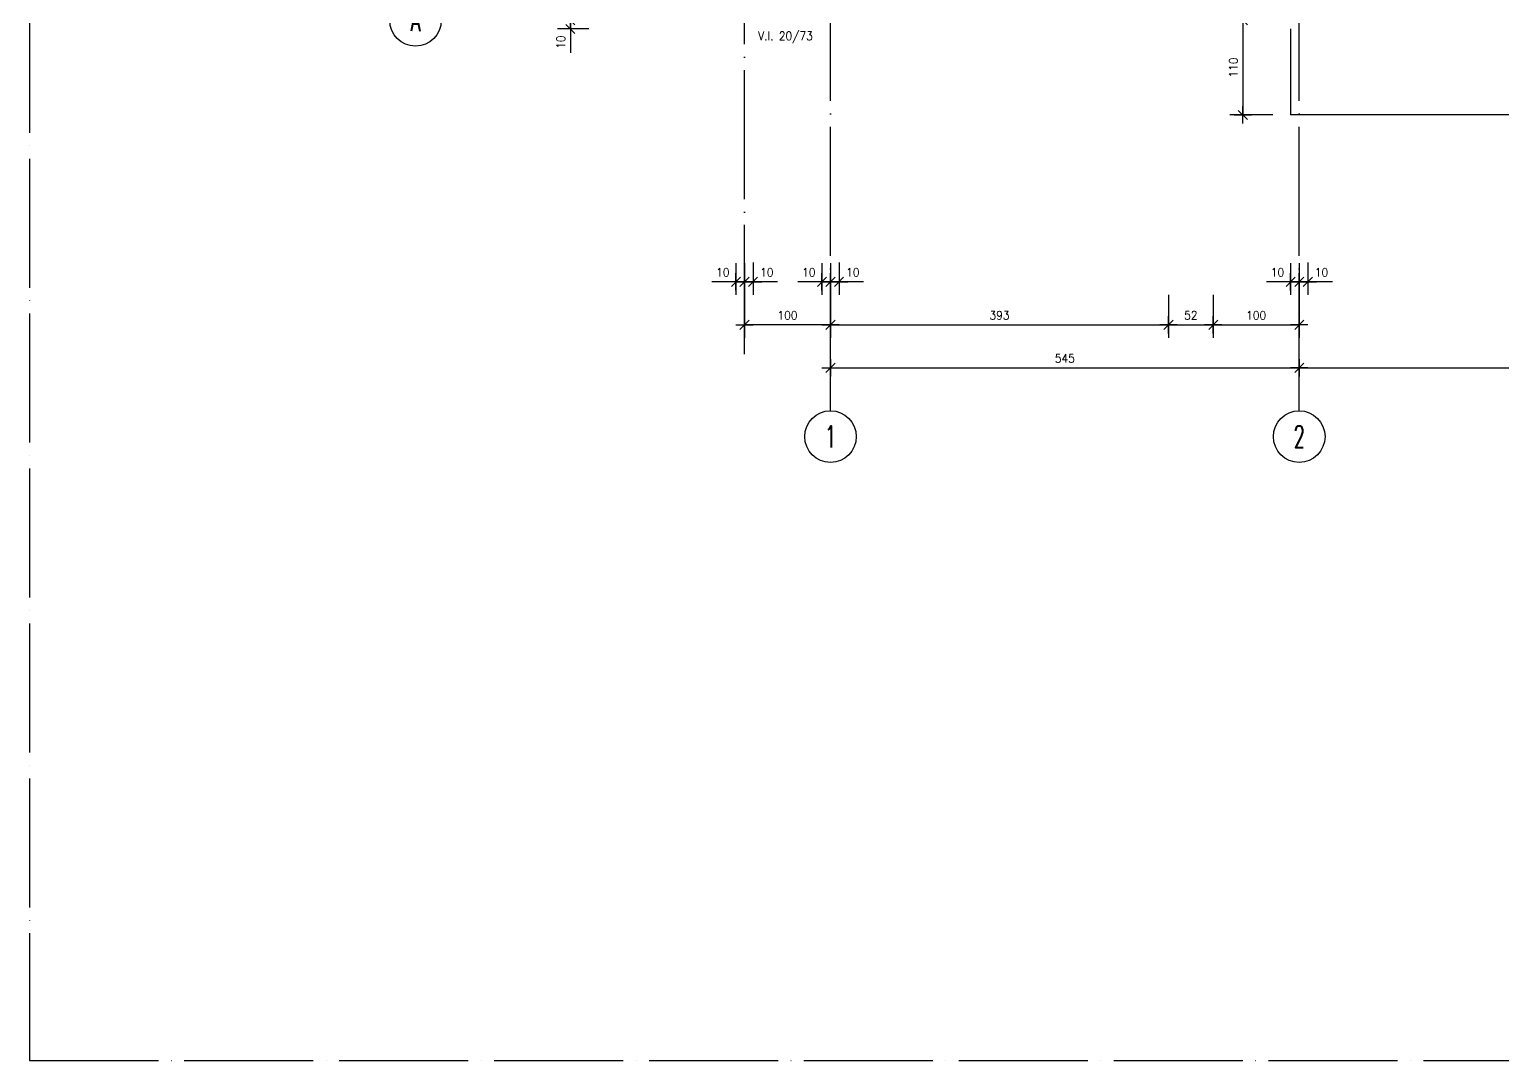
# Model space of a CAD drawing. Extents: x 2589 to 11482, y 3653 to 11529.
# Drawn here: x 2870 to 4583, y 3653 to 4852 of the extents above; entities that cross this region are included whole.
import ezdxf
from ezdxf.enums import TextEntityAlignment as Align

# ---------------------------------------------------------------- set-up
doc = ezdxf.new("R2010")
doc.units = 0
doc.header["$LTSCALE"] = 60
doc.linetypes.add('EJES', pattern=[3, 2.5, -0.25, 0, -0.25])
doc.layers.get('0').update_dxf_attribs({"linetype": 'CONTINUOUS'})
doc.layers.get('DEFPOINTS').update_dxf_attribs({"linetype": 'CONTINUOUS'})
for name, color, linetype in [('COTAS', 3, 'CONTINUOUS'), ('EJES', 1, 'EJES'), ('TEXTOS', 2, 'CONTINUOUS'), ('TITULO', 6, 'CONTINUOUS'), ('VIGAS', 2, 'CONTINUOUS')]:
    doc.layers.add(name, color=color, linetype=linetype)
doc.layers.add('CROP', color=8, linetype='EJES', plot=False)
doc.styles.add('COTAS', font='romans.shx', dxfattribs={"width": 0.9})
doc.styles.add('ROMANS', font='romans.shx', dxfattribs={"width": 0.9, "height": 10})
doc.dimstyles.new('50', dxfattribs={"dimtxt": 10, "dimasz": 1, "dimexe": 15, "dimexo": 0, "dimgap": 6, "dimtad": 1, "dimdec": 8, "dimdsep": 46, "dimtxsty": 'COTAS', "dimblk": '$COTA$', "dimcen": 0.09, "dimdle": 10, "dimclrd": 256, "dimclre": 256, "dimclrt": 2, "dimadec": 0, "dimazin": 0, "dimtfac": 1, "dimtdec": 8, "dimtmove": 0, "dimatfit": 2, "dimfxl": 35, "dimfxlon": 1, "dimtolj": 1, "dimarcsym": 0})

# ---------------------------------------------------------------- blocks, each defined once
blk = doc.blocks.new('*U8')
at = {"layer": 'CROP'}
blk.add_lwpolyline([(-1974.1, -572.3), (3557.7, -572.3), (3557.7, 2997.6), (-1974.1, 2997.6)], close=True, dxfattribs=at)
at = {"color": 2, "style": 'COTAS', "width": 0.9}
blk.add_attdef('ESCALA', (29.5, -27), '', height=12, dxfattribs=at)
at = {"layer": 'TITULO', "color": 7, "style": 'COTAS', "width": 0.9}
blk.add_attdef('TITULO', (25, 20), '', height=35, dxfattribs=at)
at = {"layer": 'TITULO', "color": 2, "style": 'COTAS', "width": 0.9}
blk.add_attdef('NV_LOSAS', text='', height=15, dxfattribs=at).set_placement((434.5, -56), align=Align.RIGHT)
blk.add_attdef('NIVEL', text='', height=15, dxfattribs=at).set_placement((522.8, -50), align=Align.MIDDLE)
blk.add_attdef('SIC', (602, -56), '', height=15, dxfattribs=at)
blk = doc.blocks.new('$COTA$')
at = {"layer": 'COTAS'}
for p, q in [((10, 0), (-10, 0)), ((5.3, 5.3), (-5.3, -5.3)), ((0, -10), (0, 10))]:
    blk.add_line(p, q, dxfattribs=at)
blk = doc.blocks.new('*D9')
at = {"layer": 'COTAS', "lineweight": -2, "transparency": 16777216}
for p, q in [((3801.5, 4458.7), (3801.5, 4473.7)), ((4346.5, 4458.7), (4346.5, 4473.7)), ((3802.5, 4458.7), (4345.5, 4458.7))]:
    blk.add_line(p, q, dxfattribs=at)
at = {"layer": 'DEFPOINTS', "color": 0, "transparency": 16777216}
for p in [(3801.5, 4458.7), (4346.5, 4458.7), (4346.5, 4458.7)]:
    blk.add_point(p, dxfattribs=at)
at = {"layer": 'COTAS', "lineweight": -2, "transparency": 16777216, "rotation": 180}
blk.add_blockref('$COTA$', (3801.5, 4458.7), dxfattribs=at)
at = {"layer": 'COTAS', "lineweight": -2, "transparency": 16777216}
blk.add_blockref('$COTA$', (4346.5, 4458.7), dxfattribs=at)
at = {"layer": 'COTAS', "color": 2, "transparency": 16777216, "insert": (4074, 4469.7), "char_height": 10, "attachment_point": 5, "style": 'COTAS'}
blk.add_mtext('\\A1;545', dxfattribs=at)
blk = doc.blocks.new('*D11')
at = {"layer": 'COTAS', "lineweight": -2, "transparency": 16777216}
for p, q in [((4346.5, 4458.7), (4346.5, 4473.7)), ((4920.5, 4458.7), (4920.5, 4473.7)), ((4347.5, 4458.7), (4919.5, 4458.7))]:
    blk.add_line(p, q, dxfattribs=at)
at = {"layer": 'DEFPOINTS', "color": 0, "transparency": 16777216}
for p in [(4346.5, 4458.7), (4920.5, 4458.7), (4920.5, 4458.7)]:
    blk.add_point(p, dxfattribs=at)
at = {"layer": 'COTAS', "lineweight": -2, "transparency": 16777216, "rotation": 180}
blk.add_blockref('$COTA$', (4346.5, 4458.7), dxfattribs=at)
at = {"layer": 'COTAS', "lineweight": -2, "transparency": 16777216}
blk.add_blockref('$COTA$', (4920.5, 4458.7), dxfattribs=at)
at = {"layer": 'COTAS', "color": 2, "transparency": 16777216, "insert": (4633.5, 4469.7), "char_height": 10, "attachment_point": 5, "style": 'COTAS'}
blk.add_mtext('\\A1;574', dxfattribs=at)
blk = doc.blocks.new('$EJE$')
at = {"color": 6}
blk.add_circle((0, 0), 30, dxfattribs=at)
at = {"color": 6, "style": 'COTAS', "width": 0.6}
blk.add_attdef('EJE', text='', height=25, dxfattribs=at).set_placement((0, 0), align=Align.MIDDLE)
blk = doc.blocks.new('*D30')
at = {"layer": 'COTAS', "lineweight": -2, "transparency": 16777216}
for p, q in [((4315.9, 4862.7), (4265.9, 4862.7)), ((4280.9, 4861.7), (4280.9, 4753.7)), ((4315.9, 4752.7), (4265.9, 4752.7))]:
    blk.add_line(p, q, dxfattribs=at)
at = {"layer": 'DEFPOINTS', "color": 0, "transparency": 16777216}
for p in [(4352.1, 4862.7), (4280.9, 4752.7), (4352.1, 4752.7)]:
    blk.add_point(p, dxfattribs=at)
at = {"layer": 'COTAS', "lineweight": -2, "transparency": 16777216}
for p, rotation in [((4280.9, 4862.7), 90), ((4280.9, 4752.7), 270)]:
    blk.add_blockref('$COTA$', p, dxfattribs=dict(at, rotation=rotation))
at = {"layer": 'COTAS', "color": 2, "transparency": 16777216, "insert": (4269.9, 4807.7), "char_height": 10, "attachment_point": 5, "rotation": 90, "style": 'COTAS'}
blk.add_mtext('\\A1;110', dxfattribs=at)
blk = doc.blocks.new('*D31')
at = {"layer": 'COTAS', "lineweight": -2, "transparency": 16777216}
for p, q in [((3701.5, 4543.7), (3701.5, 4493.7)), ((3801.5, 4543.7), (3801.5, 4493.7)), ((3800.5, 4508.7), (3702.5, 4508.7))]:
    blk.add_line(p, q, dxfattribs=at)
at = {"layer": 'DEFPOINTS', "color": 0, "transparency": 16777216}
for p in [(3701.5, 4569.2), (3801.5, 4569.2), (3701.5, 4508.7)]:
    blk.add_point(p, dxfattribs=at)
at = {"layer": 'COTAS', "lineweight": -2, "transparency": 16777216, "rotation": 180}
blk.add_blockref('$COTA$', (3701.5, 4508.7), dxfattribs=at)
at = {"layer": 'COTAS', "lineweight": -2, "transparency": 16777216}
blk.add_blockref('$COTA$', (3801.5, 4508.7), dxfattribs=at)
at = {"layer": 'COTAS', "color": 2, "transparency": 16777216, "insert": (3751.5, 4519.7), "char_height": 10, "attachment_point": 5, "style": 'COTAS'}
blk.add_mtext('\\A1;100', dxfattribs=at)
blk = doc.blocks.new('*D71')
at = {"layer": 'COTAS', "lineweight": -2, "transparency": 16777216}
for p, q in [((3801.5, 4543.7), (3801.5, 4493.7)), ((4194.5, 4543.7), (4194.5, 4493.7)), ((3802.5, 4508.7), (4193.5, 4508.7))]:
    blk.add_line(p, q, dxfattribs=at)
at = {"layer": 'DEFPOINTS', "color": 0, "transparency": 16777216}
for p in [(3801.5, 4852.7), (4194.5, 4852.7), (4194.5, 4508.7)]:
    blk.add_point(p, dxfattribs=at)
at = {"layer": 'COTAS', "lineweight": -2, "transparency": 16777216, "rotation": 180}
blk.add_blockref('$COTA$', (3801.5, 4508.7), dxfattribs=at)
at = {"layer": 'COTAS', "lineweight": -2, "transparency": 16777216}
blk.add_blockref('$COTA$', (4194.5, 4508.7), dxfattribs=at)
at = {"layer": 'COTAS', "color": 2, "transparency": 16777216, "insert": (3998, 4519.7), "char_height": 10, "attachment_point": 5, "style": 'COTAS'}
blk.add_mtext('\\A1;393', dxfattribs=at)
blk = doc.blocks.new('*D72')
at = {"layer": 'COTAS', "lineweight": -2, "transparency": 16777216}
for p, q in [((4194.5, 4543.7), (4194.5, 4493.7)), ((4246.5, 4543.7), (4246.5, 4493.7)), ((4195.5, 4508.7), (4245.5, 4508.7))]:
    blk.add_line(p, q, dxfattribs=at)
at = {"layer": 'DEFPOINTS', "color": 0, "transparency": 16777216}
for p in [(4194.5, 4852.7), (4246.5, 4852.7), (4246.5, 4508.7)]:
    blk.add_point(p, dxfattribs=at)
at = {"layer": 'COTAS', "lineweight": -2, "transparency": 16777216, "rotation": 180}
blk.add_blockref('$COTA$', (4194.5, 4508.7), dxfattribs=at)
at = {"layer": 'COTAS', "lineweight": -2, "transparency": 16777216}
blk.add_blockref('$COTA$', (4246.5, 4508.7), dxfattribs=at)
at = {"layer": 'COTAS', "color": 2, "transparency": 16777216, "insert": (4220.5, 4519.7), "char_height": 10, "attachment_point": 5, "style": 'COTAS'}
blk.add_mtext('\\A1;52', dxfattribs=at)
blk = doc.blocks.new('*D93')
at = {"layer": 'COTAS', "lineweight": -2, "transparency": 16777216}
for p, q in [((3791.5, 4580.2), (3791.5, 4543.7)), ((3801.5, 4580.2), (3801.5, 4543.7)), ((3790.5, 4558.7), (3763.6, 4558.7)), ((3801.5, 4558.7), (3791.5, 4558.7)), ((3802.5, 4558.7), (3803.5, 4558.7))]:
    blk.add_line(p, q, dxfattribs=at)
at = {"layer": 'DEFPOINTS', "color": 0, "transparency": 16777216}
for p in [(3791.5, 4580.2), (3801.5, 4580.2), (3801.5, 4558.7)]:
    blk.add_point(p, dxfattribs=at)
at = {"layer": 'COTAS', "lineweight": -2, "transparency": 16777216}
blk.add_blockref('$COTA$', (3791.5, 4558.7), dxfattribs=at)
at = {"layer": 'COTAS', "lineweight": -2, "transparency": 16777216, "rotation": 180}
blk.add_blockref('$COTA$', (3801.5, 4558.7), dxfattribs=at)
at = {"layer": 'COTAS', "color": 2, "transparency": 16777216, "insert": (3776.2, 4569.7), "char_height": 10, "attachment_point": 5, "style": 'COTAS'}
blk.add_mtext('\\A1;10', dxfattribs=at)
blk = doc.blocks.new('*D94')
at = {"layer": 'COTAS', "lineweight": -2, "transparency": 16777216}
for p, q in [((3801.5, 4580.2), (3801.5, 4543.7)), ((3811.5, 4581.2), (3811.5, 4543.7)), ((3800.5, 4558.7), (3799.5, 4558.7)), ((3801.5, 4558.7), (3811.5, 4558.7)), ((3801.5, 4558.7), (3811.5, 4558.7)), ((3840, 4558.7), (3811.5, 4558.7)), ((3812.5, 4558.7), (3813.5, 4558.7))]:
    blk.add_line(p, q, dxfattribs=at)
at = {"layer": 'DEFPOINTS', "color": 0, "transparency": 16777216}
for p in [(3801.5, 4580.2), (3811.5, 4581.2), (3811.5, 4558.7)]:
    blk.add_point(p, dxfattribs=at)
at = {"layer": 'COTAS', "lineweight": -2, "transparency": 16777216}
blk.add_blockref('$COTA$', (3801.5, 4558.7), dxfattribs=at)
at = {"layer": 'COTAS', "lineweight": -2, "transparency": 16777216, "rotation": 180}
blk.add_blockref('$COTA$', (3811.5, 4558.7), dxfattribs=at)
at = {"layer": 'COTAS', "color": 2, "transparency": 16777216, "insert": (3827.4, 4569.7), "char_height": 10, "attachment_point": 5, "style": 'COTAS'}
blk.add_mtext('\\A1;10', dxfattribs=at)
blk = doc.blocks.new('*D107')
at = {"layer": 'COTAS', "lineweight": -2, "transparency": 16777216}
for p, q in [((3499, 4863.7), (3499, 4864.7)), ((3520.4, 4862.7), (3484, 4862.7)), ((3520.4, 4852.7), (3484, 4852.7)), ((3499, 4862.7), (3499, 4852.7)), ((3499, 4851.7), (3499, 4824.8))]:
    blk.add_line(p, q, dxfattribs=at)
at = {"layer": 'DEFPOINTS', "color": 0, "transparency": 16777216}
for p in [(3499, 4862.7), (3520.4, 4862.7), (3520.4, 4852.7)]:
    blk.add_point(p, dxfattribs=at)
at = {"layer": 'COTAS', "lineweight": -2, "transparency": 16777216}
for p, rotation in [((3499, 4862.7), 270), ((3499, 4852.7), 90)]:
    blk.add_blockref('$COTA$', p, dxfattribs=dict(at, rotation=rotation))
at = {"layer": 'COTAS', "color": 2, "transparency": 16777216, "insert": (3488, 4837.4), "char_height": 10, "attachment_point": 5, "rotation": 90, "style": 'COTAS'}
blk.add_mtext('\\A1;10', dxfattribs=at)
blk = doc.blocks.new('*D141')
at = {"layer": 'COTAS', "lineweight": -2, "transparency": 16777216}
for p, q in [((4246.5, 4543.7), (4246.5, 4493.7)), ((4346.5, 4543.7), (4346.5, 4493.7)), ((4247.5, 4508.7), (4345.5, 4508.7))]:
    blk.add_line(p, q, dxfattribs=at)
at = {"layer": 'DEFPOINTS', "color": 0, "transparency": 16777216}
for p in [(4246.5, 4543.7), (4346.5, 4543.7), (4346.5, 4508.7)]:
    blk.add_point(p, dxfattribs=at)
at = {"layer": 'COTAS', "lineweight": -2, "transparency": 16777216, "rotation": 180}
blk.add_blockref('$COTA$', (4246.5, 4508.7), dxfattribs=at)
at = {"layer": 'COTAS', "lineweight": -2, "transparency": 16777216}
blk.add_blockref('$COTA$', (4346.5, 4508.7), dxfattribs=at)
at = {"layer": 'COTAS', "color": 2, "transparency": 16777216, "insert": (4296.5, 4519.7), "char_height": 10, "attachment_point": 5, "style": 'COTAS'}
blk.add_mtext('\\A1;100', dxfattribs=at)
blk = doc.blocks.new('*D189')
at = {"layer": 'COTAS', "lineweight": -2, "transparency": 16777216}
for p, q in [((4336.5, 4580.2), (4336.5, 4543.7)), ((4346.5, 4580.2), (4346.5, 4543.7)), ((4335.5, 4558.7), (4308.6, 4558.7)), ((4346.5, 4558.7), (4336.5, 4558.7)), ((4347.5, 4558.7), (4348.5, 4558.7))]:
    blk.add_line(p, q, dxfattribs=at)
at = {"layer": 'DEFPOINTS', "color": 0, "transparency": 16777216}
for p in [(4336.5, 4580.2), (4346.5, 4580.2), (4346.5, 4558.7)]:
    blk.add_point(p, dxfattribs=at)
at = {"layer": 'COTAS', "lineweight": -2, "transparency": 16777216}
blk.add_blockref('$COTA$', (4336.5, 4558.7), dxfattribs=at)
at = {"layer": 'COTAS', "lineweight": -2, "transparency": 16777216, "rotation": 180}
blk.add_blockref('$COTA$', (4346.5, 4558.7), dxfattribs=at)
at = {"layer": 'COTAS', "color": 2, "transparency": 16777216, "insert": (4321.2, 4569.7), "char_height": 10, "attachment_point": 5, "style": 'COTAS'}
blk.add_mtext('\\A1;10', dxfattribs=at)
blk = doc.blocks.new('*D190')
at = {"layer": 'COTAS', "lineweight": -2, "transparency": 16777216}
for p, q in [((4346.5, 4580.2), (4346.5, 4543.7)), ((4356.5, 4581.2), (4356.5, 4543.7)), ((4345.5, 4558.7), (4344.5, 4558.7)), ((4346.5, 4558.7), (4356.5, 4558.7)), ((4346.5, 4558.7), (4356.5, 4558.7)), ((4385, 4558.7), (4356.5, 4558.7)), ((4357.5, 4558.7), (4358.5, 4558.7))]:
    blk.add_line(p, q, dxfattribs=at)
at = {"layer": 'DEFPOINTS', "color": 0, "transparency": 16777216}
for p in [(4346.5, 4580.2), (4356.5, 4581.2), (4356.5, 4558.7)]:
    blk.add_point(p, dxfattribs=at)
at = {"layer": 'COTAS', "lineweight": -2, "transparency": 16777216}
blk.add_blockref('$COTA$', (4346.5, 4558.7), dxfattribs=at)
at = {"layer": 'COTAS', "lineweight": -2, "transparency": 16777216, "rotation": 180}
blk.add_blockref('$COTA$', (4356.5, 4558.7), dxfattribs=at)
at = {"layer": 'COTAS', "color": 2, "transparency": 16777216, "insert": (4372.4, 4569.7), "char_height": 10, "attachment_point": 5, "style": 'COTAS'}
blk.add_mtext('\\A1;10', dxfattribs=at)
blk = doc.blocks.new('*D208')
at = {"layer": 'COTAS', "lineweight": -2, "transparency": 16777216}
for p, q in [((3691.5, 4580.2), (3691.5, 4543.7)), ((3701.5, 4580.2), (3701.5, 4543.7)), ((3690.5, 4558.7), (3663.6, 4558.7)), ((3701.5, 4558.7), (3691.5, 4558.7)), ((3702.5, 4558.7), (3703.5, 4558.7))]:
    blk.add_line(p, q, dxfattribs=at)
at = {"layer": 'DEFPOINTS', "color": 0, "transparency": 16777216}
for p in [(3691.5, 4580.2), (3701.5, 4580.2), (3701.5, 4558.7)]:
    blk.add_point(p, dxfattribs=at)
at = {"layer": 'COTAS', "lineweight": -2, "transparency": 16777216}
blk.add_blockref('$COTA$', (3691.5, 4558.7), dxfattribs=at)
at = {"layer": 'COTAS', "lineweight": -2, "transparency": 16777216, "rotation": 180}
blk.add_blockref('$COTA$', (3701.5, 4558.7), dxfattribs=at)
at = {"layer": 'COTAS', "color": 2, "transparency": 16777216, "insert": (3676.2, 4569.7), "char_height": 10, "attachment_point": 5, "style": 'COTAS'}
blk.add_mtext('\\A1;10', dxfattribs=at)
blk = doc.blocks.new('*D209')
at = {"layer": 'COTAS', "lineweight": -2, "transparency": 16777216}
for p, q in [((3701.5, 4580.2), (3701.5, 4543.7)), ((3711.5, 4581.2), (3711.5, 4543.7)), ((3700.5, 4558.7), (3699.5, 4558.7)), ((3701.5, 4558.7), (3711.5, 4558.7)), ((3701.5, 4558.7), (3711.5, 4558.7)), ((3740, 4558.7), (3711.5, 4558.7)), ((3712.5, 4558.7), (3713.5, 4558.7))]:
    blk.add_line(p, q, dxfattribs=at)
at = {"layer": 'DEFPOINTS', "color": 0, "transparency": 16777216}
for p in [(3701.5, 4580.2), (3711.5, 4581.2), (3711.5, 4558.7)]:
    blk.add_point(p, dxfattribs=at)
at = {"layer": 'COTAS', "lineweight": -2, "transparency": 16777216}
blk.add_blockref('$COTA$', (3701.5, 4558.7), dxfattribs=at)
at = {"layer": 'COTAS', "lineweight": -2, "transparency": 16777216, "rotation": 180}
blk.add_blockref('$COTA$', (3711.5, 4558.7), dxfattribs=at)
at = {"layer": 'COTAS', "color": 2, "transparency": 16777216, "insert": (3727.4, 4569.7), "char_height": 10, "attachment_point": 5, "style": 'COTAS'}
blk.add_mtext('\\A1;10', dxfattribs=at)

msp = doc.modelspace()

# ---------------------------------------------------------------- linework, layer by layer
at = {"layer": 'EJES'}
for points in [[(4346.45585631, 4408.70691493), (4346.45585631, 6873.70691493)], [(3701.45585631, 4474.73835046), (3701.45585631, 6806.79113169)], [(3801.45585631, 4408.70691493), (3801.45585631, 4984.76191492)]]:
    msp.add_lwpolyline(points, dxfattribs=at)
at = {"layer": 'VIGAS'}
for p in [(4336.45585631, 4852.70691493), (6652.45585631, 4752.70691493)]:
    msp.add_line(p, (4336.45585631, 4752.70691493), dxfattribs=at)

# ---------------------------------------------------------------- block references
msp.add_blockref('*U8', (4844.17858983, 4225.60696946))
for p, values in [((3318.95585631, 4862.70691493), {'EJE': 'A'}), ((3801.45585631, 4378.70691493), {'EJE': '1'}), ((4346.45585631, 4378.70691493), {'EJE': '2'})]:
    msp.add_blockref('$EJE$', p).add_auto_attribs(values)

# ---------------------------------------------------------------- texts
at = {"layer": 'TEXTOS', "style": 'ROMANS', "width": 0.9}
msp.add_text('V.I. 20/73', height=10, dxfattribs=at).set_placement((3749.12626674, 4843.78886161), align=Align.MIDDLE)

# ---------------------------------------------------------------- dimensions: what is measured, and where the dimension line sits
at = {"layer": 'COTAS'}
dim = msp.add_linear_dim(base=(3498.9558563143, 4862.7069149326), p1=(3520.412354856, 4852.7069149326), p2=(3520.412354856, 4862.7069149326), angle=90, dimstyle='50', dxfattribs=at)
dim.commit()
dim.dimension.update_dxf_attribs({"geometry": '*D107', "text_midpoint": (3498.9558563143, 4837.4441754969), "dimtype": 160})
dim = msp.add_linear_dim(base=(4280.9118908368, 4752.7069149326), p1=(4352.0915510565, 4862.7069149326), p2=(4352.0915510565, 4752.7069149326), angle=90, dimstyle='50', dxfattribs=at)
dim.commit()
dim.dimension.update_dxf_attribs({"geometry": '*D30', "text_midpoint": (4269.9118908368, 4807.7069149326)})
for base, p1, p2, picture, middle in [((4194.4558563143, 4508.7069149326), (3801.4558563143, 4852.7069149326), (4194.4558563143, 4852.7069149326), '*D71', (3997.9558563143, 4519.7069149326)), ((3701.4558563143, 4508.7069149326), (3801.4558563143, 4569.1689421017), (3701.4558563143, 4569.1689421017), '*D31', (3751.4558563143, 4519.7069149326)), ((4346.4558563143, 4508.7069149326), (4246.4558563143, 4543.7069149326), (4346.4558563143, 4543.7069149326), '*D141', (4296.4558563143, 4519.7069149326)), ((4346.4558563143, 4458.7069149326), (3801.4558563143, 4458.7069149326), (4346.4558563143, 4458.7069149326), '*D9', (4073.9558563143, 4469.7069149326)), ((4920.4558563143, 4458.7069149326), (4346.4558563143, 4458.7069149326), (4920.4558563143, 4458.7069149326), '*D11', (4633.4558563143, 4469.7069149326))]:
    dim = msp.add_linear_dim(base=base, p1=p1, p2=p2, dimstyle='50', dxfattribs=at)
    dim.commit()
    dim.dimension.update_dxf_attribs({"geometry": picture, "text_midpoint": middle})
dim = msp.add_linear_dim(base=(4246.4558563143, 4508.7069149326), p1=(4194.4558563143, 4852.7069149326), p2=(4246.4558563143, 4852.7069149326), dimstyle='50', override={"dimtmove": 1}, dxfattribs=at)
dim.commit()
dim.dimension.update_dxf_attribs({"geometry": '*D72', "text_midpoint": (4220.4558563143, 4519.7069149326)})
for base, p1, p2, picture, middle in [((3701.4558563143, 4558.7069149326), (3691.4558563143, 4580.1634134742), (3701.4558563143, 4580.1634134742), '*D208', (3676.1931168787, 4558.7069149326)), ((3801.4558563143, 4558.7069149326), (3791.4558563143, 4580.1634134742), (3801.4558563143, 4580.1634134742), '*D93', (3776.1931168787, 4558.7069149326)), ((4346.4558563143, 4558.7069149326), (4336.4558563143, 4580.1634134742), (4346.4558563143, 4580.1634134742), '*D189', (4321.1931168787, 4558.7069149326))]:
    dim = msp.add_linear_dim(base=base, p1=p1, p2=p2, dimstyle='50', dxfattribs=at)
    dim.commit()
    dim.dimension.update_dxf_attribs({"geometry": picture, "text_midpoint": middle, "dimtype": 160})
for base, p1, p2, picture, middle in [((3711.4558563143, 4558.7069149326), (3701.4558563143, 4580.1634134742), (3711.4558563143, 4581.2496435303), '*D209', (3727.3588125399, 4558.7069149326)), ((3811.4558563143, 4558.7069149326), (3801.4558563143, 4580.1634134742), (3811.4558563143, 4581.2496435303), '*D94', (3827.3588125399, 4558.7069149326)), ((4356.4558563143, 4558.7069149326), (4346.4558563143, 4580.1634134742), (4356.4558563143, 4581.2496435303), '*D190', (4372.3588125399, 4558.7069149326))]:
    dim = msp.add_linear_dim(base=base, p1=p1, p2=p2, dimstyle='50', override={"dimtmove": 1}, dxfattribs=at)
    dim.commit()
    dim.dimension.update_dxf_attribs({"geometry": picture, "text_midpoint": middle, "dimtype": 160})

doc.saveas('drawing.dxf')
